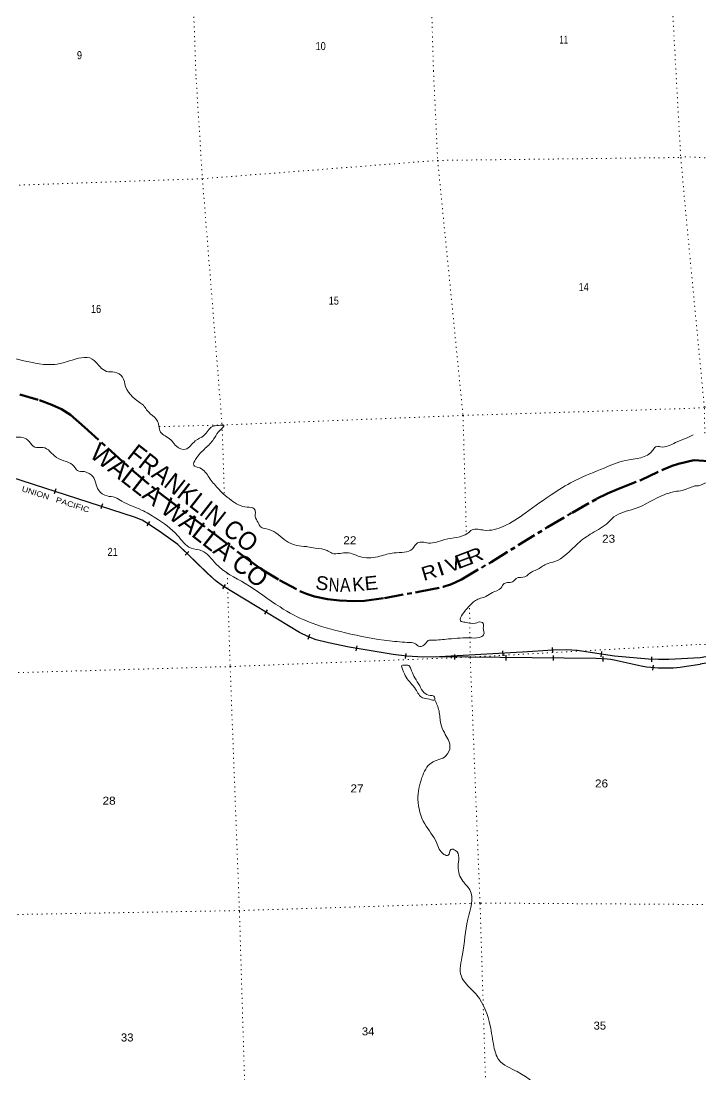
# Model space of a CAD drawing. Header units: feet. Extents: x 501257 to 757852, y -360805 to -170898.
# Drawn here: x 678888 to 693745, y -332247 to -309201 of the extents above; entities that cross this region are included whole.
import ezdxf
from ezdxf.enums import TextEntityAlignment as Align

# ---------------------------------------------------------------- set-up
doc = ezdxf.new("R2010")
doc.units = ezdxf.units.FT
doc.header["$LTSCALE"] = 70
doc.linetypes.add('DOTTED', pattern=[1.5, 0.3, -1.2])
doc.linetypes.add('LONG_DASH_SHORT_DASH', pattern=[9.9, 6, -1.2, 1.5, -1.2])
for name, color, linetype, lineweight in [('11', 7, 'LONG_DASH_SHORT_DASH', 60), ('34', 7, 'Continuous', 25), ('39', 7, 'Continuous', 13), ('7', 7, 'DOTTED', 13)]:
    doc.layers.add(name, color=color, linetype=linetype, lineweight=lineweight)
doc.layers.add('12', color=7, linetype='Continuous')
doc.layers.add('41', color=7, linetype='Continuous')

msp = doc.modelspace()

# ---------------------------------------------------------------- linework, layer by layer
at = {"layer": '11'}
for points in [[(678860.46, -317366.58), (679287.9, -317493.48), (679556.24, -317592.22), (679769.44, -317686.75), (679967.27, -317812.59), (680270.6, -318078.74), (681357.92, -319056.29), (682011.81, -319599.88), (683060.31, -320379.74), (683813.59, -320953.6), (684152.69, -321192.72), (684535.43, -321426.55), (684980.33, -321664.72), (685128.12, -321729.08), (685301.71, -321785.15), (685301.71, -321785.15), (685581.89, -321841.24), (685845, -321871.96), (686158.02, -321888.35), (686393.72, -321880.72), (686826.7, -321818.36), (687610.86, -321675.61), (688111.89, -321572.91), (688294.78, -321516.33), (688514.95, -321410.26), (689161.5, -321030.29), (690393.68, -320267.03), (690928.77, -319951.64), (691463.95, -319649.86), (691702.17, -319533.5), (691943.51, -319432.42), (692431.74, -319237.65), (692940.94, -318997.96), (693115.81, -318925.58), (693256.95, -318880.36), (693592.46, -318804.49)], [(693596.76, -318803.54), (694905.91, -318899.31), (695171.84, -318923.55), (695389.07, -318972.95), (695549.61, -319029.68), (695754.86, -319127.47), (695940.99, -319241.79), (696150.61, -319403.54), (696432.68, -319679.21), (696675.45, -319890.58), (697564.72, -320612.84), (697732.62, -320725.06), (698184.03, -320976.29), (698281.79, -321021.69), (698657.11, -321166.51), (698917.22, -321301.08), (699146.27, -321427), (699275.03, -321492.32)]]:
    msp.add_lwpolyline(points, dxfattribs=at)
at = {"layer": '34'}
for p, q in [((679645.35, -319433.05), (679611.34, -319538.3)), ((680666.43, -319760.21), (680632.42, -319865.46)), ((681690.87, -320145.23), (681634.76, -320240.56)), ((682550.87, -320802.67), (682473.83, -320882.04)), ((683346.2, -321520.96), (683288.7, -321615.45)), ((684263.53, -322076.06), (684206.03, -322170.55)), ((685191.69, -322617.6), (685153.15, -322721.28)), ((686222.74, -322863.18), (686204.8, -322972.33)), ((687293, -323029.3), (687280.13, -323139.16)), ((688358.51, -323054.06), (688357.38, -323164.66)), ((689409.58, -322970.94), (689415.48, -323081.39)), ((689481.52, -323070.11), (689480.39, -323180.71)), ((690497.32, -322901.23), (690504.89, -323011.58)), ((690516.4, -323076.14), (690515.27, -323186.75)), ((691571.59, -322990.68), (691555.63, -323100.13)), ((691603.63, -323094.28), (691599.11, -323204.8)), ((692668.87, -323102.01), (692665.41, -323212.56)), ((692698.52, -323284.92), (692690.34, -323395.23))]:
    msp.add_line(p, q, dxfattribs=at)
at = {"layer": '34', "lineweight": 13}
msp.add_line((693685.09, -323129.02), (698280.39, -322322.79), dxfattribs=at)
at = {"layer": '34'}
for points in [[(693731.18, -323267.77), (693430.07, -323316.06), (693293.71, -323334.71), (693145.62, -323348.72), (692955.78, -323354.49), (692808.71, -323351.05), (692651.3, -323339.39), (692556.86, -323327.72), (692439.79, -323305.25), (691851.27, -323173.69), (691773.71, -323162.15), (691699.19, -323152.84), (691458.76, -323143), (687959.74, -323107.19), (687674.99, -323110.87), (687320.51, -323087.5), (687022.25, -323052.55), (686057.22, -322893.96), (685604.99, -322796.01), (685339.2, -322730.69), (685170.09, -322667.82), (684970.3, -322573.07), (683286.27, -321548.41), (683152.49, -321452.58), (682964.85, -321284.18), (682311.14, -320649.72), (681955.88, -320388.69), (681688.82, -320207.38), (681530.42, -320114.16), (681365.31, -320046.13), (677912.82, -318930.67)], [(693726.73, -323120.61), (698280.22, -322321.7), (698511.38, -322291.43), (698744.47, -322285.49), (698864.53, -322291.97), (699002.88, -322323.93), (699137.1, -322370.16), (699265.76, -322430.17), (699387.43, -322503.29), (699500.79, -322588.74), (699604.6, -322685.56), (699679.17, -322769.49), (704011.5, -327930.82), (704566.35, -328541.34), (705181.94, -329090.49), (705851.59, -329572.31), (705937.02, -329626.46), (708844.59, -331681.47)], [(693726.79, -323122.8), (693044.22, -323162.16), (692815.75, -323164.49), (692600.28, -323157.76), (691854.78, -323087.11), (691039.58, -322968.24), (690927.67, -322954.62), (690806.55, -322949.95), (690511.1, -322957.63), (689845.49, -323003.32), (687898.86, -323107.36)], [(695718.22, -322931.39), (693731.14, -323266.32)]]:
    msp.add_lwpolyline(points, dxfattribs=at)
at = {"layer": '34', "lineweight": 13}
for points in [[(693735.26, -323266), (693429.91, -323314.97), (693293.58, -323333.62), (693145.55, -323347.62), (692955.78, -323353.39), (692808.76, -323349.95), (692651.41, -323338.29), (692557.03, -323326.63), (692440.01, -323304.17), (691851.47, -323172.61), (691773.86, -323161.06), (691699.28, -323151.74), (691458.79, -323141.9), (687959.74, -323106.09), (687675.02, -323109.77), (687320.61, -323086.4), (687022.4, -323051.46), (686057.43, -322892.88), (685605.24, -322794.94), (685339.52, -322729.64), (685170.52, -322666.81), (684970.82, -322572.1), (683286.88, -321547.49), (683153.18, -321451.72), (682965.6, -321283.38), (682311.85, -320648.88), (681956.51, -320387.79), (681689.41, -320206.45), (681530.91, -320113.17), (681365.69, -320045.1), (677913.13, -318929.61)], [(693731.79, -323121.41), (693044.18, -323161.06), (692815.76, -323163.39), (692600.35, -323156.66), (691854.91, -323086.02), (691039.73, -322967.15), (690927.76, -322953.52), (690806.56, -322948.85), (690511.05, -322956.53), (689845.42, -323002.22), (687898.8, -323106.26)]]:
    msp.add_lwpolyline(points, dxfattribs=at)
at = {"layer": '39'}
for points in [[(662176.94, -323139.17), (662343.24, -322902.58), (662559.31, -322602.58), (662728.67, -322420.6), (663102.32, -322015.41), (663548.29, -321610.1), (663765.85, -321495.1), (664138.94, -321138.2), (664138.64, -320993.39), (664109.43, -320889.66), (664134.99, -320870.81), (664242.63, -320909.88), (664375.71, -320926.09), (664606.3, -320776.51), (665185.59, -320395.45), (665657.6, -320122.13), (665658.29, -320077.86), (665634.53, -320022.24), (665793.73, -319971.31), (665953.59, -319942.48), (666048.2, -319881.37), (666202.52, -319868.79), (666419.43, -319731.69), (666532.01, -319734.42), (666844.81, -319646.79), (667270.14, -319559.88), (667555.71, -319434.84), (667727.17, -319188.44), (667719.2, -319055.93), (667615.16, -318867.91), (667548.98, -318602.34), (667583.35, -318474.62), (667561.42, -318412.91), (667593.38, -318339.56), (667614.57, -318174.01), (667645.03, -318185.18), (667743.99, -318471.91), (667789.16, -318639.54), (667917.47, -318832.88), (668040.63, -318988.16), (668150.79, -319111.64), (668333.42, -319172.66), (668648.38, -319022.61), (668996.5, -318839.42), (669517.55, -318661.2), (670269.4, -318407.82), (670680.92, -318329.36), (670793.32, -318191.3), (670848.51, -318020.73), (670897.31, -317973.04), (670950.94, -318019.73), (670987.43, -318165.49), (671115.32, -318210.01), (671314.67, -318157.89), (671799.58, -317980.74), (671969.63, -317889.26), (672048.13, -317826.61), (672180.48, -317818.7), (672302.3, -317726.63), (672460.48, -317641.53), (672623.07, -317636.76), (672898.12, -317495.93), (673736.08, -317030.85), (674121.08, -316804.33), (674404.62, -316610.96), (674819.61, -316379.54), (675024.65, -316248.82), (675230.98, -316228.68), (675521.34, -316264.4), (675916.47, -316242.74), (676179.12, -316224.98), (676217.76, -316173.56), (676194.07, -316119.95), (676269.56, -316091.58), (676429.69, -316139.18), (676623.53, -316171.7), (677016.74, -316220.5), (677211.65, -316289.19), (677401.08, -316376.15), (677862.44, -316487.31), (678737.18, -316582.31), (679468.35, -316713.7), (679672.91, -316701.66), (679942.09, -316633.42), (680441.06, -316590.61), (680615, -316764.51), (680756.49, -316860.93), (680931.78, -316877.91), (681105.81, -316987.44), (681172.14, -317190.65), (681562.14, -317603.6)], [(681562.14, -317603.6), (681712.29, -317788.25), (681871.76, -317948.5), (681954.05, -318215.61), (682064.78, -318290.8), (682186.2, -318387.8), (682281.95, -318499.64), (682478.75, -318564.25), (682694.33, -318382.94), (682881.67, -318264.8), (683070.56, -318064.16), (683202.5, -318042.18), (683320.99, -318040.71), (683204.68, -318182.91), (683095.06, -318347.04), (682914.08, -318543.43), (682702.3, -318784.97), (682659.9, -318912.93), (682792.29, -318973.41), (682999.48, -319184.55), (683185.13, -319414.43), (683307.39, -319539.56), (683476.18, -319675.4), (683826.4, -319832.06), (683982.15, -319867.71), (684008.34, -319937.34), (684005.13, -320031.97), (684069.48, -320168.86), (684116.27, -320255.99), (684304.98, -320318.83), (684680.04, -320567.29), (685069.44, -320690.61), (685149.97, -320696.29), (685315.7, -320729.64), (685576.25, -320776.3), (685680.54, -320837.6), (685859.42, -320840.39), (685999.63, -320826.22), (686336.07, -320924.96), (686729.19, -320903.36), (687040.4, -320829.86), (687443.59, -320741.59), (687554.23, -320611.62), (687650.16, -320594.73), (687791.44, -320616.73), (688150.71, -320537.79), (688648.87, -320400.48), (688743.18, -320329.32), (689004.48, -320333.72), (689437.9, -320248.58), (689907.48, -319961.25), (690550.91, -319507.91), (691014.95, -319236.83), (691629.95, -318975.41), (692097.1, -318808.83), (692701.01, -318579.91), (692771, -318501.42), (692861.68, -318510.82), (693192.43, -318418.65), (693398.79, -318332.14), (693579.59, -318249.5)], [(663098.42, -324648.37), (663177.18, -324527.39), (663169.36, -324467.28), (663159.84, -324417.28), (663338.69, -324216.93), (663571.12, -323926.5), (663814.39, -323595.53), (664153.92, -323191.34), (664421.6, -322938.1), (664921.59, -322659.93), (665225.92, -322490.09), (665590.46, -322183.72), (665673.66, -322076.69), (665933.14, -321817.65), (666280.36, -321739.07), (666533.84, -321818.11), (666629.5, -321859.56), (666717.4, -321842.9), (666822.52, -321797.57), (666828.28, -321720.97), (666778.28, -321593.71), (666851.5, -321488.98), (667226.74, -321204.42), (667452.66, -321167.62), (667799.34, -321070.95), (668038.96, -321021.68), (668387.44, -320850.54), (668578.52, -320790.63), (668628.61, -320718.76), (668686.31, -320632.59), (668894.56, -320542), (669017.3, -320548.45), (669107.47, -320608.15), (669197.02, -320579.38), (669388.07, -320585.84), (669630.17, -320417.82), (669710.16, -320270.65), (669877.45, -320221.49), (670403.74, -320016.97), (670788.72, -319856.83), (670848.15, -319828.94), (671043.16, -319833.27), (671401.11, -319710.13), (672114.34, -319441.79), (672365.67, -319313.73), (672511.45, -319216.93), (672778.38, -319140.71), (673041.81, -319014.3), (673412.11, -318900.85), (673539.4, -318790.51), (673700.22, -318793.84), (674052.33, -318676.9), (674184.21, -318652.91), (674275.91, -318696.48), (674339.52, -318606.11), (674520.41, -318608.85), (674651.6, -318629.13), (674817.57, -318535.76), (674915.33, -318647.54), (675111.62, -318627.69), (675408.3, -318538.53), (675468.7, -318408.03), (675647.95, -318288.12), (675818.44, -318279.09), (675921.38, -318362.56), (676090.29, -318232.89), (676195.63, -318261.98), (676449.32, -318280.68), (676487.19, -318203.14), (676718.38, -318208.42), (676809.21, -318290.23), (676840.19, -318385.86), (676945.37, -318342.55), (676984.26, -318299.17), (677087.68, -318263.95), (677121.45, -318116.13), (677347.49, -318083.35), (677750.67, -318129.84), (677991.39, -318050.36), (678241.58, -318153.64), (678429.78, -318132.02), (678648.24, -318316.69), (678752.31, -318303.58), (679066.37, -318392.91), (679184.68, -318520.18), (679361.56, -318523.03), (679661.5, -318745.53), (679881.16, -318835.62), (680047.04, -318941.37), (680120.05, -319031.75), (680271.31, -319051.45)], [(680271.31, -319051.45), (680455.37, -319160.69), (680580.66, -319454.69), (680771.41, -319585.86), (680943.1, -319617.02), (681088.13, -319697.24), (681521.9, -319893.69), (681830.5, -320069.67), (682305.86, -320447.93), (682601.4, -320724.86), (682838.22, -320784.28), (683143.98, -321066.95), (683785.72, -321500.66), (684546.34, -322013.34), (685152.49, -322331.44), (685975.46, -322576.8), (686941.09, -322755.62), (687384.12, -322790.88), (687509.53, -322819.38), (687599.65, -322877.08), (687724.37, -322815.09), (687786.68, -322748.89), (687872.75, -322738.32), (688231.63, -322713.7), (688739.22, -322690.76), (688955.23, -322658.27), (688996.3, -322620.86), (688989.92, -322474.21), (688986.93, -322373.74), (688943.88, -322344.83), (688815.95, -322366.69), (688594.44, -322349.05), (688491.05, -322317.9), (688536.86, -322169.72), (688666.79, -322013.05), (688819.29, -321871.8), (688928.37, -321824.35), (689047.72, -321784.64), (689187.78, -321698.06), (689373.71, -321600.08), (689447.11, -321501.38), (689544.86, -321478.4), (689652.42, -321447.08), (689709.01, -321391.11), (689900.69, -321351.29), (690040.27, -321248.64), (690155.37, -321201.01), (690362.6, -321076.25), (690531.9, -321027.03), (691056.33, -320625.46), (691367.01, -320399.11), (691719.66, -320165.5), (691844.59, -320043.16), (692287.41, -319869.25), (692955.05, -319553.98), (693214.13, -319484.02), (693375.94, -319453.13), (693503.44, -319405.41), (693613.7, -319365.73)], [(693613.7, -319365.73), (693691.04, -319364.68), (693882.48, -319289.46), (694026.61, -319271.23), (694307.46, -319277.08), (694570.53, -319301.3), (694794.11, -319368.31), (694991.19, -319405.57), (695096.24, -319458.27), (695263.62, -319522.1), (695370.49, -319562.71), (695446.8, -319569.61), (695622.46, -319651.41), (695634.67, -319663.29), (695782.81, -319783.69), (695850.23, -319869.11), (695862.43, -319880.99), (696019.06, -320033.42), (696227.94, -320331.8), (696532.45, -320586.55), (696863.84, -320758.48), (697245.35, -321068.36), (697470.12, -321217.76), (697633.81, -321303.76), (697714.94, -321366.87), (697741.82, -321422.75), (697736.25, -321452.98), (697701.08, -321517.82), (697668.71, -321498.21), (697685.25, -321532.13), (697745.52, -321539.27), (697841.58, -321525.78), (697909.64, -321516.72), (697965.99, -321529.95), (697992.81, -321581.81), (698027.74, -321639.58), (698057.06, -321725.57), (698093.56, -321753.17), (698183.43, -321727.7), (698314.49, -321637.31), (698466.24, -321729.51), (698657.3, -321766.86), (698703.59, -321778.23), (699030.97, -321950.22), (699306.3, -322129.02), (699551.94, -322334.4), (699786.53, -322608.27), (699913.4, -322783.26), (700020.63, -322847.99), (700136.89, -322982.93), (700259.47, -323137.88), (700412.29, -323304.44), (700460, -323414.28), (700578.59, -323571.3), (700650.14, -323664.7), (700790.55, -323805.32), (700786.45, -323799.35), (700935.15, -323957.93), (700945.26, -323963.81), (701192.7, -324293.77), (701239.89, -324367.44), (701343.75, -324476.44), (701423.11, -324555.66), (701459.17, -324553.11), (701477.36, -324424.19), (701458.67, -324102.87), (701429.61, -323757.59), (701407.32, -323603.15), (701522.66, -323535.1), (701751.01, -323527.56)], [(687422.7, -323411.25), (687386, -323325.84), (687360.9, -323292.39), (687272.34, -323286.94), (687208.35, -323296.87), (687224.79, -323376.84), (687306.34, -323551.44), (687508.95, -323810.99), (687661.23, -323999.61), (687816.86, -324031.24), (687923.67, -324042.19), (687909.35, -323966.18), (687830.4, -323946.37), (687691.94, -323884.06), (687599.19, -323737.94), (687493.61, -323566.06), (687422.7, -323411.25)], [(687929.2, -324041.41), (688021.36, -324286.71), (688059.91, -324569.18), (688137.98, -324761.99), (688261.5, -325064.09), (688173.15, -325267.82), (687858.25, -325419.87), (687648.92, -325743.81), (687560.74, -326223.08), (687709.21, -326755.75), (687968.56, -327166.5), (688128.9, -327423.27), (688223.9, -327442.6), (688282.41, -327316.18), (688381.48, -327337.41), (688440.08, -327685.66), (688542.05, -328006.49), (688694.51, -328201.14), (688653.28, -328839.95), (688533.76, -329615.81), (688509.64, -330087.18), (688625.43, -330264.8), (688849.58, -330505.61), (689138.61, -331170.93), (689222.52, -331627.05), (689327.61, -331917.62), (689733.07, -332175.23), (690444.02, -332639.1), (690622.54, -332764.59), (690557.47, -333007.86), (690643.51, -333198.43), (690927.61, -333226.29), (691399.81, -333566.42), (691491.12, -333799.07), (691530.13, -333894.47), (691611.89, -334008.72), (691526.29, -334304.89), (691584.08, -334423.88), (691848.58, -334737.93), (691921.91, -335176.26), (691911.3, -335629.12), (691793.89, -335936.28), (691611.32, -336012.04), (691527.4, -336364.48), (691440.48, -336751.2), (691359.74, -336940.62), (691147.72, -337174.13), (691002.92, -337506.23), (690899.39, -337537.43), (690849.95, -337766.16), (690729.24, -337828.04), (690601.83, -337664.83), (690439.67, -337548.91), (690294.75, -337607.48), (690291.99, -337919.32), (690316.1, -338132.11)]]:
    msp.add_spline(points, degree=3, dxfattribs=at)
at = {"layer": '7'}
for points in [[(690990.87, -264425.8), (691141.81, -268385.67), (691401.83, -274737.77), (691637.76, -280112.38), (691854.86, -285465.51), (692075.83, -290814.47), (692398.3, -296192.05), (692719.61, -301593.83), (693022.85, -306996.25), (693189.9, -310132.83)], [(680368.85, -264744.42), (680406.68, -268926.43), (680710.87, -274989.1), (680989.25, -280370.26), (681240.29, -285774.53), (681479.15, -291175.2), (681742.23, -296579.04), (682300.2, -301908.03), (682595.9, -307324.8), (682712.63, -310450.28)], [(687900.94, -310293.34), (687808.16, -307154.53), (687502.63, -301744.14), (686972.07, -296394.05), (686726.1, -291019.8), (686525.76, -285686.21), (686292.86, -280283.32), (686009.28, -274868.12), (685748.19, -268600.61), (685693.63, -264585.31)], [(693189.9, -310132.83), (693303.96, -312184.23), (693440.85, -313676.71)], [(687900.94, -310293.34), (687992.04, -312247.67), (688546, -317824.95), (688617.99, -320409.77)], [(682712.63, -310450.28), (682850.89, -312648.02), (683280.6, -318033.85), (683329.9, -319560.64)], [(693395.14, -312166.61), (695441.59, -312277.4), (695980.63, -312247.24), (698690.51, -312165.67), (698770.4, -312165.67), (703600.47, -312037.01), (706095.61, -311970.85)], [(661890.88, -313262.56), (666976.39, -313073.87), (672171.2, -312923.36), (677480.34, -312833.86), (682850.89, -312648.02), (687992.04, -312247.67), (693303.96, -312184.23), (693395.14, -312166.61)], [(693830.54, -318212.43), (693820.6, -317646.2), (693440.85, -313676.71)], [(703614.87, -317382.55), (699220.48, -317503.89), (693820.6, -317646.2), (693561.68, -317668.34)], [(681907.44, -318069.75), (683280.6, -318033.85), (688546, -317824.95), (693561.68, -317668.34)], [(683393.32, -321276.85), (683456.12, -323316.52), (683660.01, -328674.79), (683821.38, -334022.24)], [(689084.5, -333871.74), (688918.03, -328488.23), (688703.51, -323110.16), (688688.11, -321990.35)], [(663638.63, -323836.14), (667434.14, -323714.53), (672825.45, -323618.59), (678195.01, -323466.97), (683456.12, -323316.52), (688703.51, -323110.16), (693717.98, -322831.72)], [(693717.98, -322831.72), (693911.73, -322836.68), (699974.25, -322830.59), (699986.15, -322830.18)], [(693890.18, -328520.35), (688918.03, -328488.23), (683661.35, -328652.63), (678422.59, -328744.09), (673079.61, -328911.02), (667691.26, -329039.05), (662351.56, -329167.93)]]:
    msp.add_lwpolyline(points, dxfattribs=at)

# ---------------------------------------------------------------- texts
at = {"layer": '12'}
msp.add_text('WALLA WALLA CO', height=400, rotation=322.085, dxfattribs=at).set_placement((680360.25, -318714.88))
at = {"layer": '12', "width": 0.95}
msp.add_text('FRANKLIN CO', height=400, rotation=321.897, dxfattribs=at).set_placement((681180.31, -318738.12))
at = {"layer": '34', "width": 1.2}
msp.add_text('UNION   PACIFIC', height=120, rotation=342.095, dxfattribs=at).set_placement((679624.84, -319716.18), align=Align.CENTER)
at = {"layer": '41'}
for s, rotation, width, p in [('E', 20.63, 1.4, (688603.85, -321127.54)), ('R', 21.855, 1.25, (688858.08, -321029.48)), ('I', 18.63, 1.35, (688103.76, -321318.3)), ('V', 20.63, 1.2, (688382.22, -321213.93)), ('R', 16.563, 1.15, (687846.6, -321398.67)), ('S', 351.864, 1.05, (685446.81, -321640.36)), ('N', 357.691, 0.8, (685722.73, -321677.03)), ('A', 1.429, 0.85, (685973.63, -321681.53)), ('E', 5.604, 1.1, (686553.4, -321637.04))]:
    msp.add_text(s, height=300, rotation=rotation, dxfattribs=dict(at, width=width)).set_placement(p, align=Align.CENTER)
msp.add_text('K', height=300, rotation=5.604, dxfattribs=at).set_placement((686273.66, -321664.49), align=Align.CENTER)
at = {"layer": '7'}
for s, width, p in [('10', 0.85, (685324.84, -309835.2)), ('11', 0.65, (690656.63, -309692.78)), ('9', 0.85, (680108.04, -310033.52))]:
    msp.add_text(s, height=175, dxfattribs=dict(at, width=width)).set_placement(p)
for s, width, p in [('14', 0.85, (691183.66, -315104.57)), ('15', 0.85, (685722.92, -315401.67)), ('16', 0.85, (680525.55, -315583.51)), ('22', 1.1, (686073.05, -320641.73)), ('23', 1.1, (691727.9, -320608.44)), ('21', 0.85, (680888.36, -320895.48)), ('26', 1.1, (691573.74, -325960.46)), ('27', 1.1, (686229.72, -326068.33)), ('28', 1.1, (680810.69, -326336.81)), ('35', 1.05, (691536.67, -331255.41)), ('33', 1.05, (681207.06, -331515.49)), ('34', 1.05, (686472.28, -331380.53))]:
    msp.add_text(s, height=175, dxfattribs=dict(at, width=width)).set_placement(p, align=Align.CENTER)

doc.saveas('drawing.dxf')
